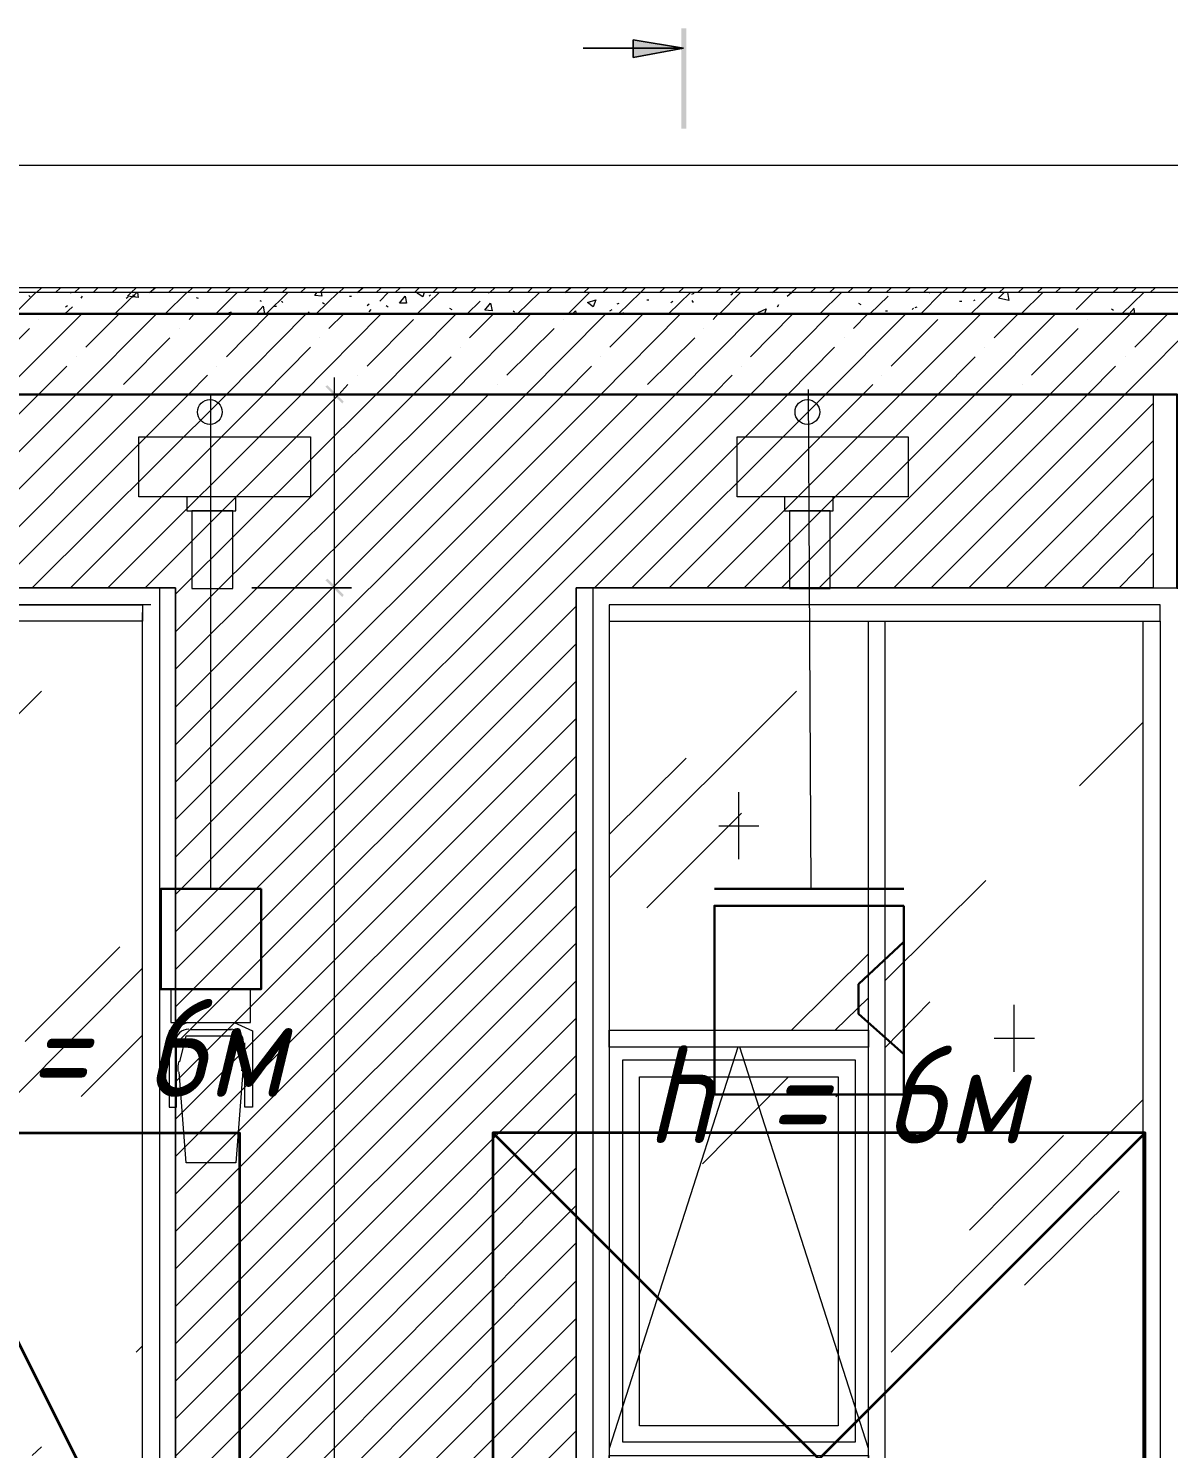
# Model space of a CAD drawing. Header units: millimetres. Extents: x -356862 to 418287, y 0 to 839748.
# Drawn here: x 375108 to 378603, y 773826 to 778178 of the extents above; entities that cross this region are included whole.
import ezdxf

# ---------------------------------------------------------------- set-up
doc = ezdxf.new("R2010")
doc.units = ezdxf.units.MM
doc.layers.add('PDF _Геометрия', color=7, linetype='Continuous', true_color=0xbababa)
doc.layers.add('PDF _Сплошная заливка', color=7, linetype='Continuous', true_color=0xf50000)
doc.styles.add('ISOCPEUR_I', font='isocpeui.ttf', dxfattribs={"width": 0.9, "height": 2.5})

msp = doc.modelspace()

# ---------------------------------------------------------------- linework, layer by layer
at = {"color": 1, "lineweight": 35}
for points in [[(374755.3138, 772793.4438), (374755.3138, 774793.4438), (375755.3138, 774793.4438), (375755.3138, 772793.4438), (374755.3138, 772793.4438)], [(374755.3138, 774793.4438), (375755.3138, 772793.4438)], [(376531.1526, 772793.6076), (378531.1526, 774793.6076)], [(376531.1526, 774793.6076), (378531.1526, 772793.6076)]]:
    msp.add_lwpolyline(points, dxfattribs=at)
msp.add_lwpolyline([(376531.1526, 773793.6076), (378531.1526, 773793.6076), (378531.1526, 774793.6076), (376531.1526, 774793.6076)], close=True, dxfattribs=at)
at = {"layer": 'PDF _Геометрия', "color": 7, "lineweight": 13}
for points in [[(376961.9773, 778089.5687), (376961.9773, 778143.6924), (377115.6886, 778117.713), (376808.266, 778117.713), (377115.6886, 778117.713)], [(376961.9773, 778089.5687), (377115.6886, 778117.713), (376961.9773, 778143.6924)]]:
    msp.add_lwpolyline(points, close=True, dxfattribs=at)
at = {"layer": 'PDF _Геометрия', "color": 7, "lineweight": 5}
for points in [[(396957.4412, 777758.3315), (396868.6783, 777758.3315), (384491.668, 777758.3315), (384454.8639, 777907.713), (384381.2556, 777611.1151), (384344.4515, 777758.3315), (371967.4412, 777758.3315), (371878.6783, 777758.3315)], [(395965.8948, 777383.7955), (372746.8227, 777383.7955)], [(395965.8948, 777368.6408), (372746.8227, 777368.6408)], [(374638.9876, 776463.6924), (375559.0907, 776463.6924), (375559.0907, 773701.2181), (374753.7299, 773701.2181)], [(378628.9876, 773701.2181), (376786.6165, 773701.2181), (376786.6165, 776463.6924), (378628.9876, 776463.6924)]]:
    msp.add_lwpolyline(points, dxfattribs=at)
at = {"layer": 'PDF _Геометрия', "color": 7, "lineweight": 30}
for points in [[(372746.8227, 777056.8882), (378628.9876, 777056.8882), (378628.9876, 776463.6924), (379139.9154, 776463.6924), (379139.9154, 777056.8882), (382413.3175, 777056.8882), (382413.3175, 776463.6924), (382924.2453, 776463.6924), (382924.2453, 777056.8882), (387834.3484, 777056.8882), (387834.3484, 776463.6924), (388345.2763, 776463.6924), (388345.2763, 777056.8882), (391209.5031, 777056.8882), (391209.5031, 776463.6924), (391720.4309, 776463.6924), (391720.4309, 777056.8882), (395965.8948, 777056.8882), (395965.8948, 775543.5893), (396221.3587, 775543.5893), (396221.3587, 777056.8882), (396221.3587, 777303.6924), (396221.3587, 777758.3315)], [(395965.8948, 777758.3315), (395965.8948, 777303.6924), (372746.8227, 777303.6924), (372746.8227, 777758.3315)]]:
    msp.add_lwpolyline(points, dxfattribs=at)
at = {"layer": 'PDF _Геометрия', "color": 8, "lineweight": 5, "true_color": 0x787878}
for points in [[(375132.5959, 777368.6408), (375147.7505, 777383.7955)], [(375191.0495, 777368.6408), (375206.2041, 777383.7955)], [(375249.5031, 777368.6408), (375264.6577, 777383.7955)], [(375305.7917, 777368.6408), (375320.9464, 777383.7955)], [(375364.2453, 777368.6408), (375379.4, 777383.7955)], [(375422.6989, 777368.6408), (375437.8536, 777383.7955)], [(375478.9876, 777368.6408), (375496.3072, 777383.7955)], [(375537.4412, 777368.6408), (375552.5959, 777383.7955)], [(375595.8948, 777368.6408), (375611.0495, 777383.7955)], [(375654.3484, 777368.6408), (375669.5031, 777383.7955)], [(375710.6371, 777368.6408), (375725.7917, 777383.7955)], [(375769.0907, 777368.6408), (375784.2453, 777383.7955)], [(375827.5443, 777368.6408), (375842.6989, 777383.7955)], [(375885.9979, 777368.6408), (375901.1526, 777383.7955)], [(375942.2866, 777368.6408), (375957.4412, 777383.7955)], [(376000.7402, 777368.6408), (376015.8948, 777383.7955)], [(376059.1938, 777368.6408), (376074.3484, 777383.7955)], [(376115.4824, 777368.6408), (376132.802, 777383.7955)], [(376173.9361, 777368.6408), (376189.0907, 777383.7955)], [(376232.3897, 777368.6408), (376247.5443, 777383.7955)], [(376290.8433, 777368.6408), (376305.9979, 777383.7955)], [(376347.1319, 777368.6408), (376362.2866, 777383.7955)], [(376405.5855, 777368.6408), (376420.7402, 777383.7955)], [(376464.0391, 777368.6408), (376479.1938, 777383.7955)], [(376522.4928, 777368.6408), (376537.6474, 777383.7955)], [(376578.7814, 777368.6408), (376593.9361, 777383.7955)], [(376637.235, 777368.6408), (376652.3897, 777383.7955)], [(376695.6886, 777368.6408), (376710.8433, 777383.7955)], [(376751.9773, 777368.6408), (376769.2969, 777383.7955)], [(376810.4309, 777368.6408), (376825.5855, 777383.7955)], [(376868.8845, 777368.6408), (376884.0391, 777383.7955)], [(376927.3381, 777368.6408), (376942.4928, 777383.7955)], [(376983.6268, 777368.6408), (376998.7814, 777383.7955)], [(377042.0804, 777368.6408), (377057.235, 777383.7955)], [(377100.534, 777368.6408), (377115.6886, 777383.7955)], [(377158.9876, 777368.6408), (377174.1422, 777383.7955)], [(377215.2763, 777368.6408), (377230.4309, 777383.7955)], [(377273.7299, 777368.6408), (377288.8845, 777383.7955)], [(377332.1835, 777368.6408), (377347.3381, 777383.7955)], [(377388.4721, 777368.6408), (377405.7917, 777383.7955)], [(377446.9257, 777368.6408), (377462.0804, 777383.7955)], [(377505.3794, 777368.6408), (377520.534, 777383.7955)], [(377563.833, 777368.6408), (377578.9876, 777383.7955)], [(377620.1216, 777368.6408), (377635.2763, 777383.7955)], [(377678.5752, 777368.6408), (377693.7299, 777383.7955)], [(377737.0288, 777368.6408), (377752.1835, 777383.7955)], [(377795.4824, 777368.6408), (377810.6371, 777383.7955)], [(377851.7711, 777368.6408), (377866.9257, 777383.7955)], [(377910.2247, 777368.6408), (377925.3794, 777383.7955)], [(377968.6783, 777368.6408), (377983.833, 777383.7955)], [(378024.967, 777368.6408), (378042.2866, 777383.7955)], [(378083.4206, 777368.6408), (378098.5752, 777383.7955)], [(378141.8742, 777368.6408), (378157.0288, 777383.7955)], [(378200.3278, 777368.6408), (378215.4824, 777383.7955)], [(378256.6165, 777368.6408), (378271.7711, 777383.7955)], [(378315.0701, 777368.6408), (378330.2247, 777383.7955)], [(378373.5237, 777368.6408), (378388.6783, 777383.7955)], [(378431.9773, 777368.6408), (378447.1319, 777383.7955)], [(378488.266, 777368.6408), (378503.4206, 777383.7955)], [(378546.7196, 777368.6408), (378561.8742, 777383.7955)]]:
    msp.add_lwpolyline(points, dxfattribs=at)
at = {"layer": 'PDF _Геометрия', "lineweight": 5}
for points in [[(375065.4824, 777303.6924), (375130.4309, 777368.6408)], [(375108.7814, 777359.981), (375113.1113, 777355.6511)], [(375236.5134, 777368.6408), (375238.6783, 777366.4759)], [(375268.9876, 777351.3212), (375273.3175, 777357.8161)], [(375372.9051, 777303.6924), (375440.0185, 777368.6408)], [(375407.5443, 777351.3212), (375414.0391, 777355.6511)], [(375442.1835, 777368.6408), (375444.3484, 777353.4862), (375411.8742, 777357.8161), (375422.6989, 777368.6408)], [(375427.0288, 777362.146), (375433.5237, 777357.8161)], [(375526.6165, 777303.6924), (375593.7299, 777368.6408)], [(375621.8742, 777353.4862), (375628.369, 777351.3212)], [(375682.4928, 777303.6924), (375747.4412, 777368.6408)], [(375816.7196, 777344.8264), (375821.0495, 777342.6614)], [(375836.2041, 777303.6924), (375903.3175, 777368.6408)], [(375883.833, 777342.6614), (375888.1629, 777338.3315)], [(376005.0701, 777368.6408), (376007.235, 777357.8161), (375985.5855, 777359.981), (375992.0804, 777368.6408)], [(375989.9154, 777303.6924), (376057.0288, 777368.6408)], [(376091.668, 777357.8161), (376098.1629, 777357.8161)], [(376184.7608, 777342.6614), (376210.7402, 777368.6408)], [(376299.5031, 777303.6924), (376366.6165, 777368.6408)], [(376321.1526, 777368.6408), (376316.8227, 777355.6511), (376299.5031, 777366.4759), (376303.833, 777368.6408)], [(376336.3072, 777357.8161), (376340.6371, 777362.146)], [(376453.2144, 777303.6924), (376492.1835, 777342.6614)], [(376518.1629, 777366.4759), (376520.3278, 777368.6408)], [(376606.9257, 777303.6924), (376674.0391, 777368.6408)], [(376762.802, 777303.6924), (376827.7505, 777368.6408)], [(376916.5134, 777303.6924), (376983.6268, 777368.6408)], [(377003.1113, 777346.9913), (377009.6062, 777346.9913)], [(377070.2247, 777303.6924), (377137.3381, 777368.6408)], [(377076.7196, 777338.3315), (377083.2144, 777342.6614)], [(377141.668, 777364.3109), (377148.1629, 777366.4759)], [(377141.668, 777344.8264), (377145.9979, 777338.3315)], [(377226.101, 777303.6924), (377291.0495, 777368.6408)], [(377260.7402, 777362.146), (377267.235, 777366.4759)], [(377433.9361, 777357.8161), (377446.9257, 777368.6408)], [(377533.5237, 777303.6924), (377600.6371, 777368.6408)], [(377687.235, 777303.6924), (377743.5237, 777357.8161)], [(377843.1113, 777303.6924), (377908.0598, 777368.6408)], [(377869.0907, 777368.6408), (377871.2556, 777368.6408)], [(377962.1835, 777342.6614), (377968.6783, 777342.6614)], [(377996.8227, 777303.6924), (378063.9361, 777368.6408)], [(378005.4824, 777344.8264), (378009.8123, 777346.9913)], [(378109.4, 777368.6408), (378113.7299, 777344.8264), (378081.2556, 777351.3212), (378098.5752, 777368.6408)], [(378150.534, 777303.6924), (378217.6474, 777368.6408)], [(378319.4, 777316.6821), (378371.3587, 777368.6408)], [(378460.1216, 777303.6924), (378527.235, 777368.6408)], [(375024.3484, 777056.8882), (375271.1526, 777303.6924)], [(375219.1938, 777303.6924), (375243.0082, 777325.3419)], [(375221.3587, 777325.3419), (375227.8536, 777329.6718)], [(375253.833, 777056.8882), (375500.6371, 777303.6924)], [(375284.1422, 777201.9398), (375385.8948, 777303.6924)], [(375483.3175, 777056.8882), (375730.1216, 777303.6924)], [(375600.2247, 777286.3728), (375615.3794, 777303.6924)], [(375671.668, 777305.8573), (375675.9979, 777303.6924)], [(375714.967, 777056.8882), (375959.6062, 777303.6924)], [(375714.967, 777171.6305), (375844.8639, 777303.6924)], [(375723.6268, 777308.0223), (375730.1216, 777310.1872)], [(375805.8948, 777303.6924), (375827.5443, 777327.5068), (375831.8742, 777303.6924)], [(375862.1835, 777327.5068), (375868.6783, 777327.5068)], [(375944.4515, 777056.8882), (376189.0907, 777303.6924)], [(375963.9361, 777305.8573), (375968.266, 777310.1872)], [(376009.4, 777338.3315), (376015.8948, 777334.0017)], [(376028.8845, 777258.2285), (376074.3484, 777303.6924)], [(376145.7917, 777329.6718), (376152.2866, 777334.0017)], [(376152.2866, 777310.1872), (376158.7814, 777316.6821)], [(376173.9361, 777056.8882), (376418.5752, 777303.6924)], [(376204.2453, 777329.6718), (376210.7402, 777325.3419)], [(376399.0907, 777321.012), (376405.5855, 777316.6821)], [(376403.4206, 777056.8882), (376648.0598, 777303.6924)], [(376459.7093, 777230.0841), (376533.3175, 777303.6924)], [(376593.9361, 777312.3522), (376598.266, 777310.1872)], [(376632.9051, 777056.8882), (376877.5443, 777303.6924)], [(376682.6989, 777303.6924), (376689.1938, 777305.8573)], [(376775.7917, 777303.6924), (376784.4515, 777312.3522), (376786.6165, 777303.6924), (376790.9464, 777303.6924)], [(376862.3897, 777056.8882), (377107.0288, 777303.6924)], [(376890.534, 777312.3522), (376897.0288, 777316.6821)], [(376890.534, 777201.9398), (376992.2866, 777303.6924)], [(376912.1835, 777334.0017), (376918.6783, 777336.1666)], [(376929.5031, 777308.0223), (376933.833, 777303.6924)], [(377091.8742, 777056.8882), (377336.5134, 777303.6924)], [(377206.6165, 777286.3728), (377221.7711, 777303.6924)], [(377321.3587, 777056.8882), (377565.9979, 777303.6924)], [(377321.3587, 777171.6305), (377451.2556, 777303.6924)], [(377353.833, 777303.6924), (377345.1732, 777308.0223), (377368.9876, 777318.847), (377364.6577, 777303.6924)], [(377403.6268, 777325.3419), (377407.9567, 777331.8367)], [(377550.8433, 777056.8882), (377797.6474, 777303.6924)], [(377637.4412, 777258.2285), (377680.7402, 777303.6924)], [(377652.5959, 777336.1666), (377659.0907, 777331.8367)], [(377734.8639, 777312.3522), (377741.3587, 777312.3522)], [(377780.3278, 777056.8882), (378027.1319, 777303.6924)], [(377817.1319, 777316.6821), (377821.4618, 777321.012)], [(377825.7917, 777323.1769), (377832.2866, 777325.3419)], [(378009.8123, 777056.8882), (378256.6165, 777303.6924)], [(378068.266, 777230.0841), (378141.8742, 777303.6924)], [(378239.2969, 777056.8882), (378486.101, 777303.6924)], [(378427.6474, 777318.847), (378434.1422, 777314.5171)], [(378468.7814, 777056.8882), (378715.5855, 777303.6924)], [(378481.7711, 777303.6924), (378496.9257, 777321.012)], [(378499.0907, 777303.6924), (378496.9257, 777318.847)], [(378499.0907, 777201.9398), (378600.8433, 777303.6924)], [(378566.2041, 777303.6924), (378566.2041, 777303.6924)], [(374968.0598, 777115.3419), (375110.9464, 777258.2285)], [(375139.0907, 777286.3728), (375139.0907, 777286.3728)], [(375569.9154, 777258.2285), (375569.9154, 777258.2285)], [(376145.7917, 777143.4862), (376288.6783, 777286.3728)], [(376574.4515, 777115.3419), (376719.5031, 777258.2285)], [(376747.6474, 777286.3728), (376747.6474, 777286.3728)], [(377178.4721, 777258.2285), (377178.4721, 777258.2285)], [(377752.1835, 777143.4862), (377895.0701, 777286.3728)], [(378183.0082, 777115.3419), (378325.8948, 777258.2285)], [(378354.0391, 777286.3728), (378354.0391, 777286.3728)], [(375398.8845, 777087.1975), (375541.7711, 777230.0841)], [(376000.7402, 777230.0841), (376000.7402, 777230.0841)], [(377005.2763, 777087.1975), (377150.3278, 777230.0841)], [(377609.2969, 777230.0841), (377609.2969, 777230.0841)], [(375253.833, 777171.6305), (375253.833, 777171.6305)], [(375829.7093, 777056.8882), (375972.5959, 777201.9398)], [(376288.6783, 777056.8882), (376403.4206, 777171.6305)], [(376431.5649, 777201.9398), (376431.5649, 777201.9398)], [(376862.3897, 777171.6305), (376862.3897, 777171.6305)], [(377436.101, 777056.8882), (377578.9876, 777201.9398)], [(377895.0701, 777056.8882), (378009.8123, 777171.6305)], [(378040.1216, 777201.9398), (378040.1216, 777201.9398)], [(378470.9464, 777171.6305), (378470.9464, 777171.6305)], [(375139.0907, 777056.8882), (375225.6886, 777143.4862)], [(375684.6577, 777143.4862), (375684.6577, 777143.4862)], [(376747.6474, 777056.8882), (376834.2453, 777143.4862)], [(377293.2144, 777143.4862), (377293.2144, 777143.4862)], [(378354.0391, 777056.8882), (378440.6371, 777143.4862)], [(375598.0598, 777056.8882), (375656.5134, 777115.3419)], [(376059.1938, 777056.8882), (376087.3381, 777087.1975)], [(376115.4824, 777115.3419), (376115.4824, 777115.3419)], [(376546.3072, 777087.1975), (376546.3072, 777087.1975)], [(377206.6165, 777056.8882), (377265.0701, 777115.3419)], [(377665.5855, 777056.8882), (377695.8948, 777087.1975)], [(377724.0391, 777115.3419), (377724.0391, 777115.3419)], [(378154.8639, 777087.1975), (378154.8639, 777087.1975)], [(375370.7402, 777056.8882), (375370.7402, 777056.8882)], [(376518.1629, 777056.8882), (376518.1629, 777056.8882)], [(376977.1319, 777056.8882), (376977.1319, 777056.8882)], [(378124.5546, 777056.8882), (378124.5546, 777056.8882)], [(378585.6886, 777056.8882), (378585.6886, 777056.8882)]]:
    msp.add_lwpolyline(points, dxfattribs=at)
for points in [[(376262.6989, 777357.8161), (376267.0288, 777336.1666), (376245.3794, 777336.1666)], [(376847.235, 777346.9913), (376838.5752, 777325.3419), (376821.2556, 777338.3315)], [(376524.6577, 777336.1666), (376528.9876, 777312.3522), (376507.3381, 777314.5171)]]:
    msp.add_lwpolyline(points, close=True, dxfattribs=at)
at = {"layer": 'PDF _Геометрия', "color": 7, "lineweight": 18}
for points in [[(376046.2041, 776411.7336), (376046.2041, 777108.847)], [(375792.9051, 777056.8882), (376098.1629, 777056.8882)], [(376046.2041, 773651.4243), (376046.2041, 776515.6511)]]:
    msp.add_lwpolyline(points, dxfattribs=at)
at = {"layer": 'PDF _Геометрия', "color": 171, "lineweight": 20, "true_color": 0x7f7fff}
msp.add_lwpolyline([(373718.8845, 773701.2181), (375559.0907, 773701.2181), (375559.0907, 776463.6924), (373718.8845, 776463.6924), (373718.8845, 777056.8882), (378555.3794, 777056.8882), (378555.3794, 776463.6924), (376786.6165, 776463.6924), (376786.6165, 773701.2181), (378555.3794, 773701.2181)], close=True, dxfattribs=at)
for points in [[(374710.4309, 776628.2285), (375139.0907, 777056.8882)], [(374710.4309, 776513.4862), (375253.833, 777056.8882)], [(374775.3794, 776463.6924), (375368.5752, 777056.8882)], [(374890.1216, 776463.6924), (375483.3175, 777056.8882)], [(375004.8639, 776463.6924), (375598.0598, 777056.8882)], [(375119.6062, 776463.6924), (375714.967, 777056.8882)], [(375236.5134, 776463.6924), (375829.7093, 777056.8882)], [(375351.2556, 776463.6924), (375944.4515, 777056.8882)], [(375465.9979, 776463.6924), (376059.1938, 777056.8882)], [(375559.0907, 776444.2078), (376173.9361, 777056.8882)], [(375559.0907, 776329.4656), (376288.6783, 777056.8882)], [(375559.0907, 776214.7233), (376403.4206, 777056.8882)], [(375559.0907, 776097.8161), (376518.1629, 777056.8882)], [(375559.0907, 775983.0738), (376632.9051, 777056.8882)], [(375559.0907, 775868.3315), (376747.6474, 777056.8882)], [(375559.0907, 775753.5893), (376862.3897, 777056.8882)], [(375559.0907, 775638.847), (376977.1319, 777056.8882)], [(375559.0907, 775524.1047), (377091.8742, 777056.8882)], [(375559.0907, 775409.3625), (377206.6165, 777056.8882)], [(375559.0907, 775294.6202), (377321.3587, 777056.8882)], [(376842.9051, 776463.6924), (377436.101, 777056.8882)], [(376957.6474, 776463.6924), (377550.8433, 777056.8882)], [(377072.3897, 776463.6924), (377665.5855, 777056.8882)], [(377187.1319, 776463.6924), (377780.3278, 777056.8882)], [(377301.8742, 776463.6924), (377895.0701, 777056.8882)], [(377416.6165, 776463.6924), (378009.8123, 777056.8882)], [(377531.3587, 776463.6924), (378124.5546, 777056.8882)], [(377646.101, 776463.6924), (378239.2969, 777056.8882)], [(377760.8433, 776463.6924), (378354.0391, 777056.8882)], [(377875.5855, 776463.6924), (378468.7814, 777056.8882)], [(377990.3278, 776463.6924), (378555.3794, 777028.7439)], [(378105.0701, 776463.6924), (378555.3794, 776914.0017)], [(378221.9773, 776463.6924), (378555.3794, 776799.2594)], [(378336.7196, 776463.6924), (378555.3794, 776684.5171)], [(378451.4618, 776463.6924), (378555.3794, 776569.7748)], [(375559.0907, 775179.8779), (376786.6165, 776407.4037)], [(375559.0907, 775065.1357), (376786.6165, 776292.6614)], [(375559.0907, 774950.3934), (376786.6165, 776177.9192)], [(375559.0907, 774835.6511), (376786.6165, 776063.1769)], [(375559.0907, 774720.9089), (376786.6165, 775948.4346)], [(375559.0907, 774606.1666), (376786.6165, 775833.6924)], [(375559.0907, 774491.4243), (376786.6165, 775718.9501)], [(375559.0907, 774376.6821), (376786.6165, 775604.2078)], [(375559.0907, 774261.9398), (376786.6165, 775489.4656)], [(375559.0907, 774147.1975), (376786.6165, 775374.7233)], [(375559.0907, 774032.4553), (376786.6165, 775259.981)], [(375559.0907, 773917.713), (376786.6165, 775145.2388)], [(375559.0907, 773802.9707), (376786.6165, 775030.4965)], [(375574.2453, 773701.2181), (376786.6165, 774915.7542)], [(375688.9876, 773701.2181), (376786.6165, 774801.012)], [(375803.7299, 773701.2181), (376786.6165, 774686.2697)], [(375918.4721, 773701.2181), (376786.6165, 774571.5274)], [(376033.2144, 773701.2181), (376786.6165, 774456.7852)], [(376147.9567, 773701.2181), (376786.6165, 774339.8779)], [(376262.6989, 773701.2181), (376786.6165, 774225.1357)], [(376377.4412, 773701.2181), (376786.6165, 774110.3934)], [(376492.1835, 773701.2181), (376786.6165, 773995.6511)], [(376606.9257, 773701.2181), (376786.6165, 773880.9089)]]:
    msp.add_lwpolyline(points, dxfattribs=at)
at = {"layer": 'PDF _Геометрия', "color": 252, "lineweight": 18, "true_color": 0x989898}
for points in [[(375667.3381, 775541.4243), (375667.3381, 777056.8882)], [(377507.5443, 775541.4243), (377498.8845, 777072.0429)]]:
    msp.add_lwpolyline(points, dxfattribs=at)
for points in [[(375446.5134, 776926.9913), (375972.5959, 776926.9913), (375972.5959, 776742.9707), (375446.5134, 776742.9707)], [(377280.2247, 776926.9913), (377804.1422, 776926.9913), (377804.1422, 776742.9707), (377280.2247, 776742.9707)], [(375593.7299, 776699.6718), (375743.1113, 776699.6718), (375743.1113, 776742.9707), (375593.7299, 776742.9707)], [(377425.2763, 776699.6718), (377574.6577, 776699.6718), (377574.6577, 776742.9707), (377425.2763, 776742.9707)], [(375608.8845, 776461.5274), (375734.4515, 776461.5274), (375734.4515, 776699.6718), (375608.8845, 776699.6718)], [(377440.4309, 776461.5274), (377565.9979, 776461.5274), (377565.9979, 776699.6718), (377440.4309, 776699.6718)]]:
    msp.add_lwpolyline(points, close=True, dxfattribs=at)
at = {"layer": 'PDF _Геометрия', "color": 252, "lineweight": 5, "true_color": 0x989898}
for points in [[(375509.2969, 776463.6924), (375509.2969, 776387.9192), (375509.2969, 773753.1769), (375457.3381, 773753.1769), (375457.3381, 776387.9192)], [(376888.369, 776387.9192), (376888.369, 775082.4553), (376888.369, 773753.1769), (376888.369, 773805.1357), (377682.9051, 773805.1357), (377682.9051, 773753.1769), (376888.369, 773753.1769), (376838.5752, 773753.1769), (376838.5752, 775082.4553), (376838.5752, 776387.9192), (376838.5752, 776463.6924)], [(375483.3175, 776411.7336), (374638.9876, 776411.7336), (375457.3381, 776411.7336), (375457.3381, 776361.9398), (374638.9876, 776361.9398)], [(378551.0495, 776411.7336), (377706.7196, 776411.7336), (376888.369, 776411.7336), (376888.369, 776361.9398), (377706.7196, 776361.9398), (378577.0288, 776361.9398), (378577.0288, 776411.7336), (377706.7196, 776411.7336)], [(375595.8948, 775132.2491), (375539.6062, 775106.2697), (375539.6062, 774872.4553), (375561.2556, 774872.4553), (375561.2556, 775069.4656)], [(375738.7814, 775132.2491), (375795.0701, 775106.2697), (375795.0701, 774872.4553), (375771.2556, 774872.4553), (375771.2556, 775069.4656)], [(375572.0804, 775011.012), (375591.5649, 775091.1151), (375743.1113, 775091.1151), (375762.5959, 775015.3419)], [(375602.3897, 775110.5996), (375667.3381, 775110.5996), (375730.1216, 775110.5996)], [(375764.7608, 774982.8676), (375743.1113, 774701.4243), (375591.5649, 774701.4243), (375569.9154, 774980.7027)]]:
    msp.add_lwpolyline(points, dxfattribs=at)
at = {"layer": 'PDF _Геометрия', "color": 7, "lineweight": 18}
msp.add_lwpolyline([(376098.1629, 776463.6924), (375792.9051, 776463.6924)], close=True, dxfattribs=at)
at = {"layer": 'PDF _Геометрия', "color": 252, "lineweight": 5, "true_color": 0x989898}
for points in [[(377682.9051, 775082.4553), (377682.9051, 776361.9398), (377732.6989, 776361.9398), (377732.6989, 775082.4553), (377732.6989, 773753.1769), (377682.9051, 773753.1769)], [(378577.0288, 775082.4553), (378577.0288, 773753.1769), (378525.0701, 773753.1769), (378525.0701, 775082.4553), (378525.0701, 776361.9398), (378577.0288, 776361.9398)], [(375667.3381, 775132.2491), (375788.5752, 775132.2491), (375788.5752, 775234.0017), (375667.3381, 775234.0017), (375543.9361, 775234.0017), (375543.9361, 775132.2491)], [(376888.369, 775056.4759), (376888.369, 775108.4346), (377682.9051, 775108.4346), (377682.9051, 775056.4759)], [(376929.5031, 775017.5068), (377641.7711, 775017.5068), (377641.7711, 773846.2697), (376929.5031, 773846.2697)], [(377589.8123, 774965.548), (377589.8123, 773896.0635), (376981.4618, 773896.0635), (376981.4618, 774965.548)]]:
    msp.add_lwpolyline(points, close=True, dxfattribs=at)
at = {"layer": 'PDF _Геометрия', "color": 254, "lineweight": 5, "true_color": 0xdcdcdc}
for points in [[(374638.9876, 775636.6821), (375147.7505, 776147.6099)], [(376888.369, 775573.8986), (377462.0804, 776147.6099)], [(378330.2247, 775857.5068), (378525.0701, 776052.3522)], [(376888.369, 775708.1254), (377124.3484, 775941.9398)], [(377284.5546, 775838.0223), (377284.5546, 775632.3522)], [(377003.1113, 775482.9707), (377293.2144, 775773.0738)], [(377347.3381, 775734.1047), (377223.9361, 775734.1047)], [(377732.6989, 775259.981), (378042.2866, 775567.4037)], [(375097.9567, 775073.7955), (375388.0598, 775363.8986)], [(377446.9257, 775108.4346), (377682.9051, 775342.2491)], [(374859.8123, 774699.2594), (375457.3381, 775298.9501)], [(377581.1526, 775108.4346), (377682.9051, 775208.0223)], [(377732.6989, 775054.3109), (377871.2556, 775195.0326)], [(378128.8845, 775186.3728), (378128.8845, 774980.7027)], [(375268.9876, 774904.9295), (375457.3381, 775093.28)], [(378191.668, 775082.4553), (378068.266, 775082.4553)], [(377282.3897, 775056.4759), (376888.369, 773826.7852)], [(377682.9051, 773826.7852), (377288.8845, 775056.4759)], [(377174.1422, 774699.2594), (377438.266, 774965.548)], [(377583.3175, 774904.9295), (377589.8123, 774911.4243)], [(377752.1835, 774121.2181), (378525.0701, 774896.2697)], [(377992.4928, 774495.7542), (378280.4309, 774785.8573)], [(378161.3587, 774326.8882), (378451.4618, 774614.8264)], [(375437.8536, 774121.2181), (375457.3381, 774140.7027)], [(375119.6062, 773805.1357), (375147.7505, 773831.1151)]]:
    msp.add_lwpolyline(points, dxfattribs=at)
at = {"layer": 'PDF _Геометрия', "color": 252, "lineweight": 30, "true_color": 0x989898}
for points in [[(375821.0495, 775541.4243), (375513.6268, 775541.4243), (375513.6268, 775234.0017), (375821.0495, 775234.0017)], [(377791.1526, 775489.4656), (377210.9464, 775489.4656), (377210.9464, 774911.4243), (377791.1526, 774911.4243)]]:
    msp.add_lwpolyline(points, close=True, dxfattribs=at)
for points in [[(377791.1526, 775541.4243), (377210.9464, 775541.4243)], [(377791.1526, 775379.0532), (377652.5959, 775249.1563), (377652.5959, 775158.2285), (377791.1526, 775034.8264)]]:
    msp.add_lwpolyline(points, dxfattribs=at)
at = {"layer": 'PDF _Геометрия', "color": 252, "lineweight": 18, "true_color": 0x989898}
for centre in [(375664.0742, 777002.7711), (377495.6949, 777002.7711)]:
    msp.add_circle(centre, 37.8866, dxfattribs=at)
at = {"layer": 'PDF _Геометрия', "color": 252, "lineweight": 5, "true_color": 0x989898}
for centre, radius, start, end in [((375599.123, 775071.5578), 40.0515, 89.9999916, 180.0000084), ((375726.8599, 775071.5578), 40.0515, 359.9999916, 90.0000084), ((375668.404, 774989.2854), 102.835, 166.3604723, 184.3396189), ((375659.7443, 774991.4526), 102.835, 355.6603811, 13.6395277)]:
    msp.add_arc(centre, radius, start, end, dxfattribs=at)
at = {"layer": 'PDF _Сплошная заливка', "color": 7, "transparency": 33554559}
for points in [[(377124.3484, 777870.9089), (377109.1938, 777870.9089), (377124.3484, 778178.3315)], [(377109.1938, 777870.9089), (377124.3484, 778178.3315), (377109.1938, 778178.3315)], [(377124.3484, 777870.9089), (377109.1938, 777870.9089), (377124.3484, 778178.3315)], [(377109.1938, 777870.9089), (377124.3484, 778178.3315), (377109.1938, 778178.3315)], [(377115.6886, 778117.713), (376961.9773, 778117.713), (376961.9773, 778143.6924)], [(376961.9773, 778089.5687), (377115.6886, 778117.713), (376961.9773, 778117.713)], [(376074.3484, 777035.2388), (376018.0598, 777080.7027), (376024.5546, 777085.0326)], [(376070.0185, 777028.7439), (376074.3484, 777035.2388), (376018.0598, 777080.7027)], [(376074.3484, 776442.0429), (376018.0598, 776487.5068), (376024.5546, 776491.8367)], [(376024.5546, 776491.8367), (376018.0598, 776487.5068), (376074.3484, 776442.0429)], [(376070.0185, 776435.548), (376074.3484, 776442.0429), (376018.0598, 776487.5068)], [(376018.0598, 776487.5068), (376074.3484, 776442.0429), (376070.0185, 776435.548)]]:
    msp.add_solid(points, dxfattribs=at)

# ---------------------------------------------------------------- texts
at = {"color": 1, "char_height": 300, "width": 2817.723091, "attachment_point": 8, "line_spacing_factor": 1.139951, "style": 'ISOCPEUR_I'}
for insert in [(375315.0141, 774904.3085), (377581.7151, 774761.4219)]:
    msp.add_mtext('\\pxqc,t8.46667,16.93333,25.4,33.86667,42.33333,50.8,59.26667,67.73333,76.2,84.66667,93.13333,101.6,110.06667,118.53333,127,135.46667,143.93333,152.4,160.86667,169.33333,177.8,186.26667,194.73333,203.2,211.66667,220.13333,228.6,237.06667,245.53333,254,262.46667,270.93333;h = 6м', dxfattribs=dict(at, insert=insert))

doc.saveas('drawing.dxf')
